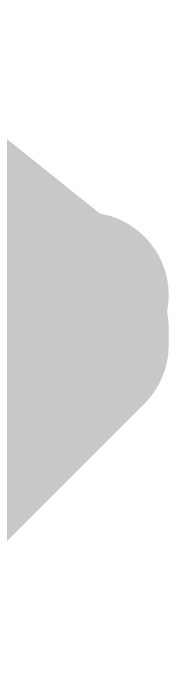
# Model space of a CAD drawing. Extents: x -20 to 87, y -15 to 38.
# Drawn here: x 8.982 to 9.22, y 5.182 to 6.198 of the extents above; entities that cross this region are included whole.
import ezdxf

# ---------------------------------------------------------------- set-up
doc = ezdxf.new("R2010")
doc.units = 0
doc.layers.add('21', color=41, linetype='CONTINUOUS')

msp = doc.modelspace()

# ---------------------------------------------------------------- linework, layer by layer
at = {"layer": '21', "const_width": 0.254}
for points in [[(9.0678, 5.7658), (8.6868, 6.0706)], [(9.0932, 5.7658), (9.0678, 5.7658)], [(9.0678, 5.6896), (9.0932, 5.715)], [(9.0932, 5.715), (9.0932, 5.6896)], [(7.2898, 5.6896), (9.0678, 5.6896)], [(9.0932, 5.6896), (8.7122, 5.3086)]]:
    msp.add_lwpolyline(points, dxfattribs=at)
at = {"layer": '21', "const_width": 0.127}
for points in [[(9.0678, 5.8293, 1), (9.0678, 5.7023)], [(9.0932, 5.7023, 1), (9.0932, 5.8293)], [(9.0281, 5.7162, 1), (9.1075, 5.8154)], [(9.1567, 5.715, 1), (9.0297, 5.715)], [(9.1381, 5.6701, 1), (9.0483, 5.7599)], [(9.1381, 5.6447, 1), (9.0483, 5.7345)], [(9.0678, 5.6261, 1), (9.0678, 5.7531)], [(9.0229, 5.7345, 1), (9.1127, 5.6447)], [(9.0297, 5.6896, 1), (9.1567, 5.6896)]]:
    msp.add_lwpolyline(points, format="xyb", dxfattribs=at)

doc.saveas('drawing.dxf')
